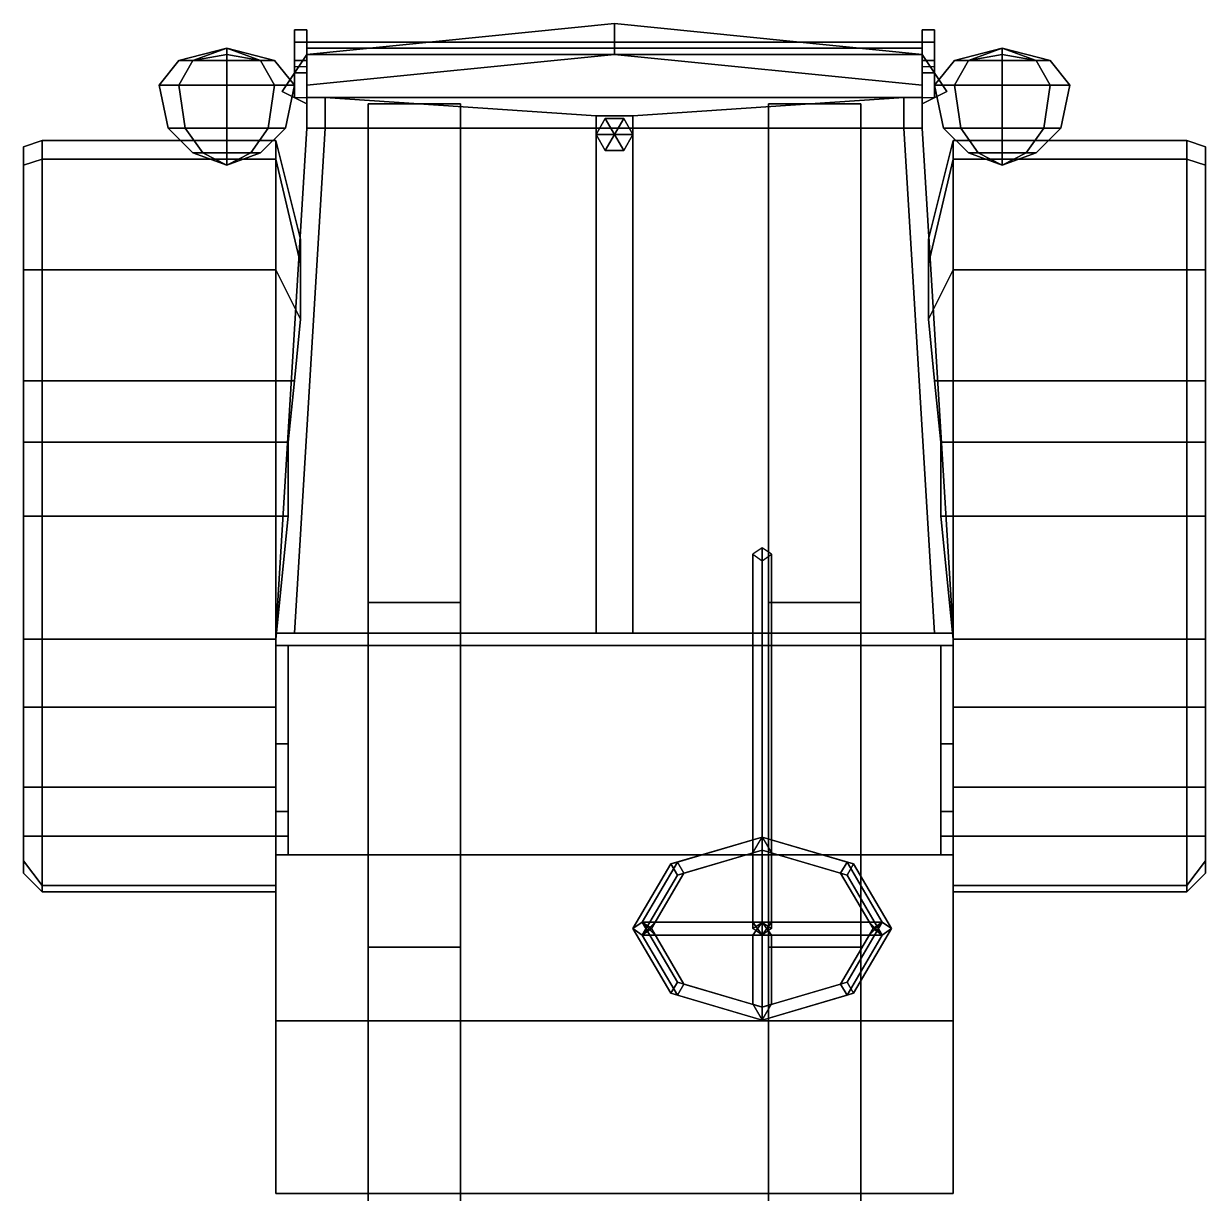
# Model space of a CAD drawing. Extents: x -0.96 to 0.96, y -1.97 to 1.93.
# Drawn here: x -0.96 to 0.96, y 0.03 to 1.93 of the extents above; entities that cross this region are included whole.
import ezdxf

# ---------------------------------------------------------------- set-up
doc = ezdxf.new("R2010")
doc.units = 0
doc.layers.get('0').update_dxf_attribs({"linetype": 'CONTINUOUS'})
doc.layers.add('MUDGUARDS', color=6, linetype='CONTINUOUS')

msp = doc.modelspace()

# ---------------------------------------------------------------- linework, layer by layer
for points in [[(-0.5, 1.88, 0.6), (-0.5, 1.88, 0.7), (0, 1.93, 0.7), (0, 1.93, 0.6)], [(-0.5, 1.88, 0.7), (-0.5, 1.83, 0.7), (0, 1.88, 0.7), (0, 1.93, 0.7)], [(0, 1.93, 0.6), (0, 1.88, 0.6), (-0.5, 1.83, 0.6), (-0.5, 1.88, 0.6)], [(0.5, 1.88, 0.7), (0.5, 1.88, 0.6), (0, 1.93, 0.6), (0, 1.93, 0.7)], [(0.5, 1.88, 0.6), (0.5, 1.83, 0.6), (0, 1.88, 0.6), (0, 1.93, 0.6)], [(0, 1.93, 0.7), (0, 1.88, 0.7), (0.5, 1.83, 0.7), (0.5, 1.88, 0.7)], [(-0.5, 1.92, 1.1), (-0.5, 1.92, 0.84), (-0.52, 1.92, 0.84), (-0.52, 1.92, 1.1)], [(-0.52, 1.92, 0.84), (-0.52, 1.85, 0.87), (-0.52, 1.85, 1.1), (-0.52, 1.92, 1.1)], [(-0.5, 1.92, 0.84), (-0.5, 1.86, 0.7), (-0.52, 1.86, 0.7), (-0.52, 1.92, 0.84)], [(-0.52, 1.86, 0.7), (-0.52, 1.81, 0.7), (-0.52, 1.85, 0.87), (-0.52, 1.92, 0.84)], [(-0.5, 1.9, 1.12), (-0.5, 1.92, 1.1), (-0.52, 1.92, 1.1), (-0.52, 1.9, 1.12)], [(-0.52, 1.92, 1.1), (-0.52, 1.85, 1.1), (-0.52, 1.87, 1.12), (-0.52, 1.9, 1.12)], [(-0.5, 1.85, 1.1), (-0.5, 1.85, 0.87), (-0.5, 1.92, 0.84), (-0.5, 1.92, 1.1)], [(-0.5, 1.85, 0.87), (-0.5, 1.81, 0.7), (-0.5, 1.86, 0.7), (-0.5, 1.92, 0.84)], [(-0.5, 1.87, 1.12), (-0.5, 1.85, 1.1), (-0.5, 1.92, 1.1), (-0.5, 1.9, 1.12)], [(0.5, 1.86, 0.7), (0.5, 1.81, 0.7), (0.5, 1.85, 0.87), (0.5, 1.92, 0.84)], [(0.52, 1.92, 0.84), (0.52, 1.86, 0.7), (0.5, 1.86, 0.7), (0.5, 1.92, 0.84)], [(0.5, 1.92, 0.84), (0.5, 1.85, 0.87), (0.5, 1.85, 1.1), (0.5, 1.92, 1.1)], [(0.52, 1.92, 1.1), (0.52, 1.92, 0.84), (0.5, 1.92, 0.84), (0.5, 1.92, 1.1)], [(0.52, 1.9, 1.12), (0.52, 1.92, 1.1), (0.5, 1.92, 1.1), (0.5, 1.9, 1.12)], [(0.5, 1.92, 1.1), (0.5, 1.85, 1.1), (0.5, 1.87, 1.12), (0.5, 1.9, 1.12)], [(0.52, 1.85, 0.87), (0.52, 1.81, 0.7), (0.52, 1.86, 0.7), (0.52, 1.92, 0.84)], [(0.52, 1.85, 1.1), (0.52, 1.85, 0.87), (0.52, 1.92, 0.84), (0.52, 1.92, 1.1)], [(0.52, 1.87, 1.12), (0.52, 1.85, 1.1), (0.52, 1.92, 1.1), (0.52, 1.9, 1.12)], [(-0.63, 1.89, 0.96), (-0.685, 1.87, 0.905), (-0.7078, 1.87, 0.96), (-0.63, 1.89, 0.96)], [(-0.63, 1.89, 0.96), (-0.7078, 1.87, 0.96), (-0.685, 1.87, 1.015), (-0.63, 1.89, 0.96)], [(-0.63, 1.89, 0.96), (-0.63, 1.88, 0.8822), (-0.685, 1.87, 0.905), (-0.63, 1.89, 0.96)], [(-0.63, 1.89, 0.96), (-0.685, 1.87, 1.015), (-0.63, 1.87, 1.0378), (-0.63, 1.89, 0.96)], [(-0.63, 1.89, 0.96), (-0.575, 1.87, 0.905), (-0.63, 1.88, 0.8822), (-0.63, 1.89, 0.96)], [(-0.63, 1.89, 0.96), (-0.5522, 1.87, 0.96), (-0.575, 1.87, 0.905), (-0.63, 1.89, 0.96)], [(-0.63, 1.89, 0.96), (-0.575, 1.87, 1.015), (-0.5522, 1.87, 0.96), (-0.63, 1.89, 0.96)], [(-0.63, 1.89, 0.96), (-0.63, 1.87, 1.0378), (-0.575, 1.87, 1.015), (-0.63, 1.89, 0.96)], [(-0.52, 1.9, 1.12), (-0.52, 1.87, 1.12), (-0.5, 1.87, 1.12), (-0.5, 1.9, 1.12)], [(0.5, 1.89, 0.9), (0.5, 1.9, 0.89), (-0.5, 1.9, 0.89), (-0.5, 1.89, 0.9)], [(0.5, 1.9, 0.89), (0.5, 1.89, 0.88), (-0.5, 1.89, 0.88), (-0.5, 1.9, 0.89)], [(0.5, 1.89, 1.05), (0.5, 1.9, 1.04), (-0.5, 1.9, 1.04), (-0.5, 1.89, 1.05)], [(0.5, 1.9, 1.04), (0.5, 1.89, 1.03), (-0.5, 1.89, 1.03), (-0.5, 1.9, 1.04)], [(0.5, 1.88, 0.89), (0.5, 1.89, 0.9), (-0.5, 1.89, 0.9), (-0.5, 1.88, 0.89)], [(0.5, 1.89, 0.88), (0.5, 1.88, 0.89), (-0.5, 1.88, 0.89), (-0.5, 1.89, 0.88)], [(0.5, 1.88, 1.04), (0.5, 1.89, 1.05), (-0.5, 1.89, 1.05), (-0.5, 1.88, 1.04)], [(0.5, 1.89, 1.03), (0.5, 1.88, 1.04), (-0.5, 1.88, 1.04), (-0.5, 1.89, 1.03)], [(0.5, 1.9, 1.12), (0.5, 1.87, 1.12), (0.52, 1.87, 1.12), (0.52, 1.9, 1.12)], [(0.63, 1.89, 0.96), (0.5522, 1.87, 0.96), (0.575, 1.87, 1.015), (0.63, 1.89, 0.96)], [(0.63, 1.89, 0.96), (0.575, 1.87, 0.905), (0.5522, 1.87, 0.96), (0.63, 1.89, 0.96)], [(0.63, 1.89, 0.96), (0.575, 1.87, 1.015), (0.63, 1.87, 1.0378), (0.63, 1.89, 0.96)], [(0.63, 1.89, 0.96), (0.63, 1.88, 0.8822), (0.575, 1.87, 0.905), (0.63, 1.89, 0.96)], [(0.63, 1.89, 0.96), (0.63, 1.87, 1.0378), (0.685, 1.87, 1.015), (0.63, 1.89, 0.96)], [(0.63, 1.89, 0.96), (0.685, 1.87, 1.015), (0.7078, 1.87, 0.96), (0.63, 1.89, 0.96)], [(0.63, 1.89, 0.96), (0.7078, 1.87, 0.96), (0.685, 1.87, 0.905), (0.63, 1.89, 0.96)], [(0.63, 1.89, 0.96), (0.685, 1.87, 0.905), (0.63, 1.88, 0.8822), (0.63, 1.89, 0.96)], [(-0.685, 1.87, 0.905), (-0.7078, 1.83, 0.8822), (-0.74, 1.83, 0.96), (-0.7078, 1.87, 0.96)], [(-0.7078, 1.87, 0.96), (-0.74, 1.83, 0.96), (-0.7078, 1.83, 1.0378), (-0.685, 1.87, 1.015)], [(-0.63, 1.88, 0.8822), (-0.63, 1.83, 0.85), (-0.7078, 1.83, 0.8822), (-0.685, 1.87, 0.905)], [(-0.685, 1.87, 1.015), (-0.7078, 1.83, 1.0378), (-0.63, 1.83, 1.07), (-0.63, 1.87, 1.0378)], [(-0.575, 1.87, 0.905), (-0.5522, 1.83, 0.8822), (-0.63, 1.83, 0.85), (-0.63, 1.88, 0.8822)], [(-0.63, 1.87, 1.0378), (-0.63, 1.83, 1.07), (-0.5522, 1.83, 1.0378), (-0.575, 1.87, 1.015)], [(-0.5522, 1.87, 0.96), (-0.52, 1.83, 0.96), (-0.5522, 1.83, 0.8822), (-0.575, 1.87, 0.905)], [(-0.575, 1.87, 1.015), (-0.5522, 1.83, 1.0378), (-0.52, 1.83, 0.96), (-0.5522, 1.87, 0.96)], [(-0.54, 1.82, 0.6), (-0.54, 1.82, 0.7), (-0.5, 1.88, 0.7), (-0.5, 1.88, 0.6)], [(-0.54, 1.82, 0.7), (-0.5, 1.8, 0.7), (-0.5, 1.83, 0.7), (-0.5, 1.88, 0.7)], [(-0.5, 1.88, 0.6), (-0.5, 1.83, 0.6), (-0.5, 1.8, 0.6), (-0.54, 1.82, 0.6)], [(-0.52, 1.87, 1.12), (-0.52, 1.85, 1.1), (-0.5, 1.85, 1.1), (-0.5, 1.87, 1.12)], [(0, 1.88, 0.6), (0, 1.88, 0.7), (-0.5, 1.83, 0.7), (-0.5, 1.83, 0.6)], [(0, 1.88, 0.7), (0, 1.88, 0.6), (0.5, 1.83, 0.6), (0.5, 1.83, 0.7)], [(0.54, 1.82, 0.6), (0.5, 1.8, 0.6), (0.5, 1.83, 0.6), (0.5, 1.88, 0.6)], [(0.5, 1.88, 0.7), (0.5, 1.83, 0.7), (0.5, 1.8, 0.7), (0.54, 1.82, 0.7)], [(0.54, 1.82, 0.7), (0.54, 1.82, 0.6), (0.5, 1.88, 0.6), (0.5, 1.88, 0.7)], [(0.5, 1.87, 1.12), (0.5, 1.85, 1.1), (0.52, 1.85, 1.1), (0.52, 1.87, 1.12)], [(0.5522, 1.87, 0.96), (0.52, 1.83, 0.96), (0.5522, 1.83, 1.0378), (0.575, 1.87, 1.015)], [(0.575, 1.87, 0.905), (0.5522, 1.83, 0.8822), (0.52, 1.83, 0.96), (0.5522, 1.87, 0.96)], [(0.63, 1.88, 0.8822), (0.63, 1.83, 0.85), (0.5522, 1.83, 0.8822), (0.575, 1.87, 0.905)], [(0.575, 1.87, 1.015), (0.5522, 1.83, 1.0378), (0.63, 1.83, 1.07), (0.63, 1.87, 1.0378)], [(0.685, 1.87, 0.905), (0.7078, 1.83, 0.8822), (0.63, 1.83, 0.85), (0.63, 1.88, 0.8822)], [(0.63, 1.87, 1.0378), (0.63, 1.83, 1.07), (0.7078, 1.83, 1.0378), (0.685, 1.87, 1.015)], [(0.685, 1.87, 1.015), (0.7078, 1.83, 1.0378), (0.74, 1.83, 0.96), (0.7078, 1.87, 0.96)], [(0.7078, 1.87, 0.96), (0.74, 1.83, 0.96), (0.7078, 1.83, 0.8822), (0.685, 1.87, 0.905)], [(-0.52, 1.85, 1.1), (-0.52, 1.85, 0.87), (-0.5, 1.85, 0.87), (-0.5, 1.85, 1.1)], [(-0.52, 1.85, 0.87), (-0.52, 1.81, 0.7), (-0.5, 1.81, 0.7), (-0.5, 1.85, 0.87)], [(0.5, 1.85, 0.87), (0.5, 1.81, 0.7), (0.52, 1.81, 0.7), (0.52, 1.85, 0.87)], [(0.5, 1.85, 1.1), (0.5, 1.85, 0.87), (0.52, 1.85, 0.87), (0.52, 1.85, 1.1)], [(-0.7253, 1.76, 0.96), (-0.74, 1.83, 0.96), (-0.7078, 1.83, 0.8822), (-0.6974, 1.76, 0.8926)], [(-0.6974, 1.76, 1.0274), (-0.7078, 1.83, 1.0378), (-0.74, 1.83, 0.96), (-0.7253, 1.76, 0.96)], [(-0.6974, 1.76, 0.8926), (-0.7078, 1.83, 0.8822), (-0.63, 1.83, 0.85), (-0.63, 1.76, 0.8647)], [(-0.63, 1.76, 1.0553), (-0.63, 1.83, 1.07), (-0.7078, 1.83, 1.0378), (-0.6974, 1.76, 1.0274)], [(-0.63, 1.76, 0.8647), (-0.63, 1.83, 0.85), (-0.5522, 1.83, 0.8822), (-0.5626, 1.76, 0.8926)], [(-0.5626, 1.76, 1.0274), (-0.5522, 1.83, 1.0378), (-0.63, 1.83, 1.07), (-0.63, 1.76, 1.0553)], [(-0.5626, 1.76, 0.8926), (-0.5522, 1.83, 0.8822), (-0.52, 1.83, 0.96), (-0.5347, 1.76, 0.96)], [(-0.5347, 1.76, 0.96), (-0.52, 1.83, 0.96), (-0.5522, 1.83, 1.0378), (-0.5626, 1.76, 1.0274)], [(-0.5, 1.83, 0.6), (-0.5, 1.83, 0.7), (-0.5, 1.8, 0.7), (-0.5, 1.8, 0.6)], [(0.5, 1.83, 0.7), (0.5, 1.83, 0.6), (0.5, 1.8, 0.6), (0.5, 1.8, 0.7)], [(0.5347, 1.76, 0.96), (0.52, 1.83, 0.96), (0.5522, 1.83, 0.8822), (0.5626, 1.76, 0.8926)], [(0.5626, 1.76, 1.0274), (0.5522, 1.83, 1.0378), (0.52, 1.83, 0.96), (0.5347, 1.76, 0.96)], [(0.5626, 1.76, 0.8926), (0.5522, 1.83, 0.8822), (0.63, 1.83, 0.85), (0.63, 1.76, 0.8647)], [(0.63, 1.76, 1.0553), (0.63, 1.83, 1.07), (0.5522, 1.83, 1.0378), (0.5626, 1.76, 1.0274)], [(0.63, 1.76, 0.8647), (0.63, 1.83, 0.85), (0.7078, 1.83, 0.8822), (0.6974, 1.76, 0.8926)], [(0.6974, 1.76, 1.0274), (0.7078, 1.83, 1.0378), (0.63, 1.83, 1.07), (0.63, 1.76, 1.0553)], [(0.6974, 1.76, 0.8926), (0.7078, 1.83, 0.8822), (0.74, 1.83, 0.96), (0.7253, 1.76, 0.96)], [(0.7253, 1.76, 0.96), (0.74, 1.83, 0.96), (0.7078, 1.83, 1.0378), (0.6974, 1.76, 1.0274)], [(-0.5, 1.8, 0.6), (-0.5, 1.8, 0.7), (-0.54, 1.82, 0.7), (-0.54, 1.82, 0.6)], [(-0.5, 1.81, 0.61), (-0.5, 1.76, 0.61), (-0.5, 1.76, 1.28), (-0.5, 1.81, 1.28)], [(0.5, 1.81, 1.28), (0.5, 1.81, 0.61), (-0.5, 1.81, 0.61), (-0.5, 1.81, 1.28)], [(0.5, 1.81, 0.61), (0.5, 1.76, 0.61), (-0.5, 1.76, 0.61), (-0.5, 1.81, 0.61)], [(-0.5, 1.81, 1.28), (-0.5, 1.76, 1.28), (-0.47, 1.76, 1.31), (-0.47, 1.81, 1.31)], [(0.47, 1.81, 1.31), (0.5, 1.81, 1.28), (-0.5, 1.81, 1.28), (-0.47, 1.81, 1.31)], [(-0.47, 1.81, 1.31), (-0.03, 1.78, 1.34), (0.03, 1.78, 1.34), (0.47, 1.81, 1.31)], [(-0.47, 1.76, 1.31), (-0.03, 1.76, 1.34), (-0.03, 1.78, 1.34), (-0.47, 1.81, 1.31)], [(0.03, 1.78, 1.34), (0.03, 1.76, 1.34), (0.47, 1.76, 1.31), (0.47, 1.81, 1.31)], [(0.47, 1.76, 1.31), (0.5, 1.76, 1.28), (0.5, 1.81, 1.28), (0.47, 1.81, 1.31)], [(0.5, 1.8, 0.7), (0.5, 1.8, 0.6), (0.54, 1.82, 0.6), (0.54, 1.82, 0.7)], [(0.5, 1.76, 1.28), (0.5, 1.76, 0.61), (0.5, 1.81, 0.61), (0.5, 1.81, 1.28)], [(-0.4, 1.8, 0.54), (-0.4, 0.99, 0.54), (-0.4, 0.94, 0.61), (-0.4, 1.8, 0.61)], [(-0.25, 1.8, 0.61), (-0.25, 1.8, 0.54), (-0.4, 1.8, 0.54), (-0.4, 1.8, 0.61)], [(-0.25, 1.8, 0.54), (-0.25, 0.99, 0.54), (-0.4, 0.99, 0.54), (-0.4, 1.8, 0.54)], [(-0.25, 0.94, 0.61), (-0.25, 0.99, 0.54), (-0.25, 1.8, 0.54), (-0.25, 1.8, 0.61)], [(0.4, 1.8, 0.61), (0.4, 1.8, 0.54), (0.25, 1.8, 0.54), (0.25, 1.8, 0.61)], [(0.25, 1.8, 0.54), (0.25, 0.99, 0.54), (0.25, 0.94, 0.61), (0.25, 1.8, 0.61)], [(0.4, 1.8, 0.54), (0.4, 0.99, 0.54), (0.25, 0.99, 0.54), (0.25, 1.8, 0.54)], [(0.4, 0.94, 0.61), (0.4, 0.99, 0.54), (0.4, 1.8, 0.54), (0.4, 1.8, 0.61)], [(-0.03, 1.78, 1.34), (-0.03, 1.76, 1.34), (0.03, 1.76, 1.34), (0.03, 1.78, 1.34)], [(-0.015, 1.776, 1.34), (-0.03, 1.75, 1.34), (-0.03, 1.75, 1.37), (-0.015, 1.776, 1.37)], [(-0.015, 1.776, 1.37), (-0.03, 1.75, 1.37), (0, 1.75, 1.38)], [(0.015, 1.776, 1.34), (-0.015, 1.776, 1.34), (-0.015, 1.776, 1.37), (0.015, 1.776, 1.37)], [(0.015, 1.776, 1.37), (-0.015, 1.776, 1.37), (0, 1.75, 1.38)], [(0.03, 1.75, 1.37), (0.015, 1.776, 1.37), (0, 1.75, 1.38)], [(0.03, 1.75, 1.34), (0.015, 1.776, 1.34), (0.015, 1.776, 1.37), (0.03, 1.75, 1.37)], [(-0.685, 1.72, 0.96), (-0.7253, 1.76, 0.96), (-0.6974, 1.76, 0.8926), (-0.6689, 1.72, 0.9211)], [(-0.6689, 1.72, 0.9989), (-0.6974, 1.76, 1.0274), (-0.7253, 1.76, 0.96), (-0.685, 1.72, 0.96)], [(-0.6689, 1.72, 0.9211), (-0.6974, 1.76, 0.8926), (-0.63, 1.76, 0.8647), (-0.63, 1.72, 0.905)], [(-0.63, 1.72, 1.015), (-0.63, 1.76, 1.0553), (-0.6974, 1.76, 1.0274), (-0.6689, 1.72, 0.9989)], [(-0.63, 1.72, 0.905), (-0.63, 1.76, 0.8647), (-0.5626, 1.76, 0.8926), (-0.5911, 1.72, 0.9211)], [(-0.5911, 1.72, 0.9989), (-0.5626, 1.76, 1.0274), (-0.63, 1.76, 1.0553), (-0.63, 1.72, 1.015)], [(-0.5911, 1.72, 0.9211), (-0.5626, 1.76, 0.8926), (-0.5347, 1.76, 0.96), (-0.575, 1.72, 0.96)], [(-0.575, 1.72, 0.96), (-0.5347, 1.76, 0.96), (-0.5626, 1.76, 1.0274), (-0.5911, 1.72, 0.9989)], [(-0.5, 1.76, 0.61), (-0.55, 0.94, 0.61), (-0.55, 0.94, 1.29), (-0.5, 1.76, 1.28)], [(0.5, 1.76, 0.61), (0.55, 0.94, 0.61), (-0.55, 0.94, 0.61), (-0.5, 1.76, 0.61)], [(-0.5, 1.76, 1.28), (-0.55, 0.94, 1.29), (-0.52, 0.94, 1.34), (-0.47, 1.76, 1.31)], [(-0.52, 0.94, 1.34), (-0.03, 0.94, 1.36), (-0.03, 1.76, 1.34), (-0.47, 1.76, 1.31)], [(-0.03, 1.76, 1.34), (-0.03, 0.94, 1.36), (0.03, 0.94, 1.36), (0.03, 1.76, 1.34)], [(-0.03, 1.75, 1.34), (-0.015, 1.724, 1.34), (-0.015, 1.724, 1.37), (-0.03, 1.75, 1.37)], [(-0.03, 1.75, 1.37), (-0.015, 1.724, 1.37), (0, 1.75, 1.38)], [(-0.015, 1.724, 1.37), (0.015, 1.724, 1.37), (0, 1.75, 1.38)], [(0.015, 1.724, 1.37), (0.03, 1.75, 1.37), (0, 1.75, 1.38)], [(0.015, 1.724, 1.34), (0.03, 1.75, 1.34), (0.03, 1.75, 1.37), (0.015, 1.724, 1.37)], [(0.03, 1.76, 1.34), (0.03, 0.94, 1.36), (0.52, 0.94, 1.34), (0.47, 1.76, 1.31)], [(0.52, 0.94, 1.34), (0.55, 0.94, 1.29), (0.5, 1.76, 1.28), (0.47, 1.76, 1.31)], [(0.55, 0.94, 1.29), (0.55, 0.94, 0.61), (0.5, 1.76, 0.61), (0.5, 1.76, 1.28)], [(0.575, 1.72, 0.96), (0.5347, 1.76, 0.96), (0.5626, 1.76, 0.8926), (0.5911, 1.72, 0.9211)], [(0.5911, 1.72, 0.9989), (0.5626, 1.76, 1.0274), (0.5347, 1.76, 0.96), (0.575, 1.72, 0.96)], [(0.5911, 1.72, 0.9211), (0.5626, 1.76, 0.8926), (0.63, 1.76, 0.8647), (0.63, 1.72, 0.905)], [(0.63, 1.72, 1.015), (0.63, 1.76, 1.0553), (0.5626, 1.76, 1.0274), (0.5911, 1.72, 0.9989)], [(0.63, 1.72, 0.905), (0.63, 1.76, 0.8647), (0.6974, 1.76, 0.8926), (0.6689, 1.72, 0.9211)], [(0.6689, 1.72, 0.9989), (0.6974, 1.76, 1.0274), (0.63, 1.76, 1.0553), (0.63, 1.72, 1.015)], [(0.6689, 1.72, 0.9211), (0.6974, 1.76, 0.8926), (0.7253, 1.76, 0.96), (0.685, 1.72, 0.96)], [(0.685, 1.72, 0.96), (0.7253, 1.76, 0.96), (0.6974, 1.76, 1.0274), (0.6689, 1.72, 0.9989)], [(-0.63, 1.7, 0.96), (-0.685, 1.72, 0.96), (-0.6689, 1.72, 0.9211), (-0.63, 1.7, 0.96)], [(-0.63, 1.7, 0.96), (-0.6689, 1.72, 0.9989), (-0.685, 1.72, 0.96), (-0.63, 1.7, 0.96)], [(-0.63, 1.7, 0.96), (-0.6689, 1.72, 0.9211), (-0.63, 1.72, 0.905), (-0.63, 1.7, 0.96)], [(-0.63, 1.7, 0.96), (-0.63, 1.72, 1.015), (-0.6689, 1.72, 0.9989), (-0.63, 1.7, 0.96)], [(-0.63, 1.7, 0.96), (-0.5911, 1.72, 0.9211), (-0.575, 1.72, 0.96), (-0.63, 1.7, 0.96)], [(-0.63, 1.7, 0.96), (-0.63, 1.72, 0.905), (-0.5911, 1.72, 0.9211), (-0.63, 1.7, 0.96)], [(-0.63, 1.7, 0.96), (-0.5911, 1.72, 0.9989), (-0.63, 1.72, 1.015), (-0.63, 1.7, 0.96)], [(-0.63, 1.7, 0.96), (-0.575, 1.72, 0.96), (-0.5911, 1.72, 0.9989), (-0.63, 1.7, 0.96)], [(-0.015, 1.724, 1.34), (0.015, 1.724, 1.34), (0.015, 1.724, 1.37), (-0.015, 1.724, 1.37)], [(0.63, 1.7, 0.96), (0.575, 1.72, 0.96), (0.5911, 1.72, 0.9211), (0.63, 1.7, 0.96)], [(0.63, 1.7, 0.96), (0.5911, 1.72, 0.9989), (0.575, 1.72, 0.96), (0.63, 1.7, 0.96)], [(0.63, 1.7, 0.96), (0.5911, 1.72, 0.9211), (0.63, 1.72, 0.905), (0.63, 1.7, 0.96)], [(0.63, 1.7, 0.96), (0.63, 1.72, 1.015), (0.5911, 1.72, 0.9989), (0.63, 1.7, 0.96)], [(0.63, 1.7, 0.96), (0.63, 1.72, 0.905), (0.6689, 1.72, 0.9211), (0.63, 1.7, 0.96)], [(0.63, 1.7, 0.96), (0.6689, 1.72, 0.9211), (0.685, 1.72, 0.96), (0.63, 1.7, 0.96)], [(0.63, 1.7, 0.96), (0.685, 1.72, 0.96), (0.6689, 1.72, 0.9989), (0.63, 1.7, 0.96)], [(0.63, 1.7, 0.96), (0.6689, 1.72, 0.9989), (0.63, 1.72, 1.015), (0.63, 1.7, 0.96)], [(0.225, 0.46, 1.53), (0.24, 0.4706, 1.5406), (0.24, 1.0787, 0.9325), (0.225, 1.0681, 0.9219)], [(0.24, 0.4706, 1.5406), (0.255, 0.46, 1.53), (0.255, 1.0681, 0.9219), (0.24, 1.0787, 0.9325)], [(0.24, 0.4494, 1.5194), (0.225, 0.46, 1.53), (0.225, 1.0681, 0.9219), (0.24, 1.0575, 0.9113)], [(0.255, 0.46, 1.53), (0.24, 0.4494, 1.5194), (0.24, 1.0575, 0.9113), (0.255, 1.0681, 0.9219)], [(-0.25, 0.99, 0.54), (-0.25, 0.43, 0.41), (-0.4, 0.43, 0.41), (-0.4, 0.99, 0.54)], [(-0.4, 0.99, 0.54), (-0.4, 0.43, 0.41), (-0.4, 0.43, 0.57), (-0.4, 0.94, 0.61)], [(-0.25, 0.43, 0.57), (-0.25, 0.43, 0.41), (-0.25, 0.99, 0.54), (-0.25, 0.94, 0.61)], [(0.25, 0.99, 0.54), (0.25, 0.43, 0.41), (0.25, 0.43, 0.57), (0.25, 0.94, 0.61)], [(0.4, 0.99, 0.54), (0.4, 0.43, 0.41), (0.25, 0.43, 0.41), (0.25, 0.99, 0.54)], [(0.4, 0.43, 0.57), (0.4, 0.43, 0.41), (0.4, 0.99, 0.54), (0.4, 0.94, 0.61)], [(0.55, 0.94, 0.87), (0.55, 0.94, 0.78), (-0.55, 0.94, 0.78), (-0.55, 0.94, 0.87)], [(-0.55, 0.94, 0.78), (-0.55, 0.03, 0.78), (-0.55, 0.03, 0.87), (-0.55, 0.94, 0.87)], [(0.55, 0.94, 0.78), (0.55, 0.03, 0.78), (-0.55, 0.03, 0.78), (-0.55, 0.94, 0.78)], [(-0.55, 0.94, 0.87), (-0.55, 0.92, 0.87), (-0.55, 0.92, 1.36), (-0.55, 0.94, 1.36)], [(-0.55, 0.94, 1.36), (-0.55, 0.92, 1.36), (0.55, 0.92, 1.36), (0.55, 0.94, 1.36)], [(-0.52, 0.94, 1.34), (-0.55, 0.94, 1.29), (-0.55, 0.94, 1.36)], [(-0.03, 0.94, 1.36), (-0.52, 0.94, 1.34), (-0.55, 0.94, 1.36)], [(-0.4, 0.94, 0.61), (-0.4, 0.43, 0.57), (-0.25, 0.43, 0.57), (-0.25, 0.94, 0.61)], [(0.55, 0.94, 1.36), (0.52, 0.94, 1.34), (0.03, 0.94, 1.36)], [(0.25, 0.94, 0.61), (0.25, 0.43, 0.57), (0.4, 0.43, 0.57), (0.4, 0.94, 0.61)], [(0.55, 0.94, 1.36), (0.55, 0.94, 1.29), (0.52, 0.94, 1.34)], [(0.55, 0.03, 0.87), (0.55, 0.03, 0.78), (0.55, 0.94, 0.78), (0.55, 0.94, 0.87)], [(0.55, 0.92, 1.36), (0.55, 0.92, 0.87), (0.55, 0.94, 0.87), (0.55, 0.94, 1.36)], [(-0.55, 0.92, 0.87), (-0.55, 0.58, 0.87), (-0.55, 0.61, 1.1), (-0.55, 0.92, 1.36)], [(-0.55, 0.92, 1.36), (-0.55, 0.61, 1.1), (-0.55, 0.65, 1.18), (-0.55, 0.76, 1.29)], [(-0.53, 0.76, 1.29), (-0.53, 0.92, 1.36), (-0.55, 0.92, 1.36), (-0.55, 0.76, 1.29)], [(-0.53, 0.92, 0.87), (-0.53, 0.58, 0.87), (0.53, 0.58, 0.87), (0.53, 0.92, 0.87)], [(-0.53, 0.61, 1.1), (-0.53, 0.58, 0.87), (-0.53, 0.92, 0.87), (-0.53, 0.92, 1.36)], [(-0.53, 0.65, 1.18), (-0.53, 0.61, 1.1), (-0.53, 0.92, 1.36), (-0.53, 0.76, 1.29)], [(-0.53, 0.92, 1.36), (-0.53, 0.92, 0.87), (0.53, 0.92, 0.87), (0.53, 0.92, 1.36)], [(0.53, 0.92, 0.87), (0.53, 0.58, 0.87), (0.53, 0.61, 1.1), (0.53, 0.92, 1.36)], [(0.53, 0.92, 1.36), (0.53, 0.61, 1.1), (0.53, 0.65, 1.18), (0.53, 0.76, 1.29)], [(0.55, 0.76, 1.29), (0.55, 0.92, 1.36), (0.53, 0.92, 1.36), (0.53, 0.76, 1.29)], [(0.55, 0.61, 1.1), (0.55, 0.58, 0.87), (0.55, 0.92, 0.87), (0.55, 0.92, 1.36)], [(0.55, 0.65, 1.18), (0.55, 0.61, 1.1), (0.55, 0.92, 1.36), (0.55, 0.76, 1.29)], [(-0.55, 0.76, 1.29), (-0.55, 0.65, 1.18), (-0.53, 0.65, 1.18), (-0.53, 0.76, 1.29)], [(0.53, 0.76, 1.29), (0.53, 0.65, 1.18), (0.55, 0.65, 1.18), (0.55, 0.76, 1.29)], [(-0.55, 0.65, 1.18), (-0.55, 0.61, 1.1), (-0.53, 0.61, 1.1), (-0.53, 0.65, 1.18)], [(0.53, 0.65, 1.18), (0.53, 0.61, 1.1), (0.55, 0.61, 1.1), (0.55, 0.65, 1.18)], [(-0.55, 0.61, 1.1), (-0.55, 0.58, 0.87), (-0.53, 0.58, 0.87), (-0.53, 0.61, 1.1)], [(0.0915, 0.565, 1.635), (0.1021, 0.5469, 1.6381), (0.24, 0.5873, 1.6785), (0.24, 0.6085, 1.6785)], [(0.1021, 0.5681, 1.6169), (0.0915, 0.565, 1.635), (0.24, 0.6085, 1.6785), (0.24, 0.6085, 1.6573)], [(0.1127, 0.55, 1.62), (0.1021, 0.5681, 1.6169), (0.24, 0.6085, 1.6573), (0.24, 0.5873, 1.6573)], [(0.24, 0.4706, 1.5194), (0.225, 0.4706, 1.5406), (0.225, 0.5829, 1.6529), (0.24, 0.6085, 1.6573)], [(0.24, 0.6085, 1.6785), (0.24, 0.5873, 1.6785), (0.3779, 0.5469, 1.6381), (0.3885, 0.565, 1.635)], [(0.24, 0.5873, 1.6573), (0.24, 0.6085, 1.6573), (0.3779, 0.5681, 1.6169), (0.3673, 0.55, 1.62)], [(0.24, 0.6085, 1.6573), (0.24, 0.6085, 1.6785), (0.3885, 0.565, 1.635), (0.3779, 0.5681, 1.6169)], [(0.255, 0.4706, 1.5406), (0.24, 0.4706, 1.5194), (0.24, 0.6085, 1.6573), (0.255, 0.5829, 1.6529)], [(0.53, 0.61, 1.1), (0.53, 0.58, 0.87), (0.55, 0.58, 0.87), (0.55, 0.61, 1.1)], [(-0.55, 0.58, 0.87), (-0.55, 0.03, 0.87), (0.55, 0.03, 0.87), (0.55, 0.58, 0.87)], [(0.1021, 0.5469, 1.6381), (0.1127, 0.55, 1.62), (0.24, 0.5873, 1.6573), (0.24, 0.5873, 1.6785)], [(0.225, 0.4706, 1.5406), (0.24, 0.4494, 1.5406), (0.24, 0.5873, 1.6785), (0.225, 0.5829, 1.6529)], [(0.24, 0.5873, 1.6785), (0.24, 0.5873, 1.6573), (0.3673, 0.55, 1.62), (0.3779, 0.5469, 1.6381)], [(0.24, 0.4494, 1.5406), (0.255, 0.4706, 1.5406), (0.255, 0.5829, 1.6529), (0.24, 0.5873, 1.6785)], [(0.045, 0.4706, 1.5194), (0.03, 0.46, 1.53), (0.0915, 0.565, 1.635), (0.1021, 0.5681, 1.6169)], [(0.03, 0.46, 1.53), (0.045, 0.4494, 1.5406), (0.1021, 0.5469, 1.6381), (0.0915, 0.565, 1.635)], [(0.06, 0.46, 1.53), (0.045, 0.4706, 1.5194), (0.1021, 0.5681, 1.6169), (0.1127, 0.55, 1.62)], [(0.3673, 0.55, 1.62), (0.3779, 0.5681, 1.6169), (0.435, 0.4706, 1.5194), (0.42, 0.46, 1.53)], [(0.3779, 0.5681, 1.6169), (0.3885, 0.565, 1.635), (0.45, 0.46, 1.53), (0.435, 0.4706, 1.5194)], [(0.3885, 0.565, 1.635), (0.3779, 0.5469, 1.6381), (0.435, 0.4494, 1.5406), (0.45, 0.46, 1.53)], [(0.045, 0.4494, 1.5406), (0.06, 0.46, 1.53), (0.1127, 0.55, 1.62), (0.1021, 0.5469, 1.6381)], [(0.3779, 0.5469, 1.6381), (0.3673, 0.55, 1.62), (0.42, 0.46, 1.53), (0.435, 0.4494, 1.5406)], [(0.1021, 0.3731, 1.4219), (0.0915, 0.355, 1.425), (0.03, 0.46, 1.53), (0.045, 0.4706, 1.5194)], [(0.225, 0.4706, 1.5406), (0.24, 0.4706, 1.5194), (0.045, 0.4706, 1.5194), (0.0662, 0.4706, 1.5406)], [(0.24, 0.4706, 1.5194), (0.225, 0.4494, 1.5194), (0.0662, 0.4494, 1.5194), (0.045, 0.4706, 1.5194)], [(0.24, 0.4494, 1.5406), (0.225, 0.4706, 1.5406), (0.0662, 0.4706, 1.5406), (0.045, 0.4494, 1.5406)], [(0.1127, 0.37, 1.44), (0.1021, 0.3731, 1.4219), (0.045, 0.4706, 1.5194), (0.06, 0.46, 1.53)], [(0.225, 0.4494, 1.5194), (0.24, 0.4706, 1.5194), (0.24, 0.3327, 1.3815), (0.225, 0.3371, 1.4071)], [(0.24, 0.4706, 1.5194), (0.255, 0.4494, 1.5194), (0.255, 0.3371, 1.4071), (0.24, 0.3327, 1.3815)], [(0.255, 0.4494, 1.5194), (0.24, 0.4706, 1.5194), (0.435, 0.4706, 1.5194), (0.4138, 0.4494, 1.5194)], [(0.24, 0.4706, 1.5194), (0.255, 0.4706, 1.5406), (0.4138, 0.4706, 1.5406), (0.435, 0.4706, 1.5194)], [(0.255, 0.4706, 1.5406), (0.24, 0.4494, 1.5406), (0.435, 0.4494, 1.5406), (0.4138, 0.4706, 1.5406)], [(0.42, 0.46, 1.53), (0.435, 0.4706, 1.5194), (0.3779, 0.3731, 1.4219), (0.3673, 0.37, 1.44)], [(0.435, 0.4706, 1.5194), (0.45, 0.46, 1.53), (0.3885, 0.355, 1.425), (0.3779, 0.3731, 1.4219)], [(0.0915, 0.355, 1.425), (0.1021, 0.3519, 1.4431), (0.045, 0.4494, 1.5406), (0.03, 0.46, 1.53)], [(0.1021, 0.3519, 1.4431), (0.1127, 0.37, 1.44), (0.06, 0.46, 1.53), (0.045, 0.4494, 1.5406)], [(0.225, 0.4494, 1.5194), (0.24, 0.4494, 1.5406), (0.045, 0.4494, 1.5406), (0.0662, 0.4494, 1.5194)], [(0.24, 0.4494, 1.5406), (0.225, 0.4494, 1.5194), (0.225, 0.3371, 1.4071), (0.24, 0.3115, 1.4027)], [(0.255, 0.4494, 1.5194), (0.24, 0.4494, 1.5406), (0.24, 0.3115, 1.4027), (0.255, 0.3371, 1.4071)], [(0.24, 0.4494, 1.5406), (0.255, 0.4494, 1.5194), (0.4138, 0.4494, 1.5194), (0.435, 0.4494, 1.5406)], [(0.435, 0.4494, 1.5406), (0.42, 0.46, 1.53), (0.3673, 0.37, 1.44), (0.3779, 0.3519, 1.4431)], [(0.45, 0.46, 1.53), (0.435, 0.4494, 1.5406), (0.3779, 0.3519, 1.4431), (0.3885, 0.355, 1.425)], [(-0.4, 0.43, 0.41), (-0.4, -1.3, 0.41), (-0.4, -1.3, 0.61), (-0.4, 0.43, 0.61)], [(-0.25, 0.43, 0.41), (-0.25, -1.3, 0.41), (-0.4, -1.3, 0.41), (-0.4, 0.43, 0.41)], [(-0.25, 0.43, 0.61), (-0.25, 0.43, 0.57), (-0.4, 0.43, 0.57), (-0.4, 0.43, 0.61)], [(-0.4, 0.43, 0.61), (-0.4, -1.3, 0.61), (-0.25, -1.3, 0.61), (-0.25, 0.43, 0.61)], [(-0.25, -1.3, 0.61), (-0.25, -1.3, 0.41), (-0.25, 0.43, 0.41), (-0.25, 0.43, 0.61)], [(0.25, 0.43, 0.61), (0.25, -1.3, 0.61), (0.4, -1.3, 0.61), (0.4, 0.43, 0.61)], [(0.25, 0.43, 0.41), (0.25, -1.3, 0.41), (0.25, -1.3, 0.61), (0.25, 0.43, 0.61)], [(0.4, 0.43, 0.61), (0.4, 0.43, 0.57), (0.25, 0.43, 0.57), (0.25, 0.43, 0.61)], [(0.4, 0.43, 0.41), (0.4, -1.3, 0.41), (0.25, -1.3, 0.41), (0.25, 0.43, 0.41)], [(0.4, -1.3, 0.61), (0.4, -1.3, 0.41), (0.4, 0.43, 0.41), (0.4, 0.43, 0.61)], [(0.24, 0.3327, 1.3815), (0.24, 0.3115, 1.3815), (0.0915, 0.355, 1.425), (0.1021, 0.3731, 1.4219)], [(0.24, 0.3327, 1.4027), (0.24, 0.3327, 1.3815), (0.1021, 0.3731, 1.4219), (0.1127, 0.37, 1.44)], [(0.24, 0.3115, 1.4027), (0.24, 0.3327, 1.4027), (0.1127, 0.37, 1.44), (0.1021, 0.3519, 1.4431)], [(0.3673, 0.37, 1.44), (0.3779, 0.3731, 1.4219), (0.24, 0.3327, 1.3815), (0.24, 0.3327, 1.4027)], [(0.3779, 0.3731, 1.4219), (0.3885, 0.355, 1.425), (0.24, 0.3115, 1.3815), (0.24, 0.3327, 1.3815)], [(0.3779, 0.3519, 1.4431), (0.3673, 0.37, 1.44), (0.24, 0.3327, 1.4027), (0.24, 0.3115, 1.4027)], [(0.24, 0.3115, 1.3815), (0.24, 0.3115, 1.4027), (0.1021, 0.3519, 1.4431), (0.0915, 0.355, 1.425)], [(0.3885, 0.355, 1.425), (0.3779, 0.3519, 1.4431), (0.24, 0.3115, 1.4027), (0.24, 0.3115, 1.3815)], [(-0.55, 0.31, 1), (-0.55, 0.03, 1), (-0.55, 0.03, 1.03), (-0.55, 0.31, 1.03)], [(-0.55, 0.31, 1.03), (-0.55, 0.03, 1.03), (0.55, 0.03, 1.03), (0.55, 0.31, 1.03)], [(0.55, 0.31, 1.03), (0.55, 0.31, 1), (-0.55, 0.31, 1), (-0.55, 0.31, 1.03)], [(0.55, 0.31, 1), (0.55, 0.03, 1), (-0.55, 0.03, 1), (-0.55, 0.31, 1)], [(0.55, 0.03, 1.03), (0.55, 0.03, 1), (0.55, 0.31, 1), (0.55, 0.31, 1.03)], [(-0.55, 0.03, 0.87), (-0.55, 0.03, 1.29), (0.55, 0.03, 1.29), (0.55, 0.03, 0.87)]]:
    msp.add_3dface(points)
at = {"layer": 'MUDGUARDS'}
for points in [[(-0.96, 1.73, 0.86), (-0.96, 1.7, 0.89), (-0.93, 1.71, 0.93), (-0.93, 1.74, 0.88)], [(-0.93, 1.74, 0.88), (-0.93, 1.71, 0.93), (-0.96, 1.7, 0.89), (-0.96, 1.73, 0.86)], [(-0.55, 1.74, 0.88), (-0.55, 1.71, 0.93), (-0.93, 1.71, 0.93), (-0.93, 1.74, 0.88)], [(-0.93, 1.74, 0.88), (-0.93, 1.71, 0.93), (-0.55, 1.71, 0.93), (-0.55, 1.74, 0.88)], [(-0.51, 1.54, 0.83), (-0.51, 1.58, 0.77), (-0.55, 1.74, 0.88), (-0.55, 1.71, 0.93)], [(-0.55, 1.71, 0.93), (-0.55, 1.74, 0.88), (-0.51, 1.58, 0.77), (-0.51, 1.54, 0.83)], [(0.55, 1.71, 0.93), (0.55, 1.74, 0.88), (0.51, 1.58, 0.77), (0.51, 1.54, 0.83)], [(0.51, 1.54, 0.83), (0.51, 1.58, 0.77), (0.55, 1.74, 0.88), (0.55, 1.71, 0.93)], [(0.55, 1.74, 0.88), (0.55, 1.71, 0.93), (0.93, 1.71, 0.93), (0.93, 1.74, 0.88)], [(0.93, 1.74, 0.88), (0.93, 1.71, 0.93), (0.55, 1.71, 0.93), (0.55, 1.74, 0.88)], [(0.93, 1.74, 0.88), (0.93, 1.71, 0.93), (0.96, 1.7, 0.89), (0.96, 1.73, 0.86)], [(0.96, 1.73, 0.86), (0.96, 1.7, 0.89), (0.93, 1.71, 0.93), (0.93, 1.74, 0.88)], [(-0.93, 1.71, 0.93), (-0.93, 1.53, 1.11), (-0.96, 1.53, 1.06), (-0.96, 1.7, 0.89)], [(-0.96, 1.7, 0.89), (-0.96, 1.53, 1.06), (-0.93, 1.53, 1.11), (-0.93, 1.71, 0.93)], [(-0.93, 1.71, 0.93), (-0.93, 1.53, 1.11), (-0.55, 1.53, 1.11), (-0.55, 1.71, 0.93)], [(-0.55, 1.71, 0.93), (-0.55, 1.53, 1.11), (-0.93, 1.53, 1.11), (-0.93, 1.71, 0.93)], [(-0.55, 1.53, 1.11), (-0.55, 1.71, 0.93), (-0.51, 1.54, 0.83), (-0.51, 1.45, 0.91)], [(-0.51, 1.45, 0.91), (-0.51, 1.54, 0.83), (-0.55, 1.71, 0.93), (-0.55, 1.53, 1.11)], [(0.55, 1.53, 1.11), (0.55, 1.71, 0.93), (0.51, 1.54, 0.83), (0.51, 1.45, 0.91)], [(0.51, 1.45, 0.91), (0.51, 1.54, 0.83), (0.55, 1.71, 0.93), (0.55, 1.53, 1.11)], [(0.93, 1.71, 0.93), (0.93, 1.53, 1.11), (0.55, 1.53, 1.11), (0.55, 1.71, 0.93)], [(0.55, 1.71, 0.93), (0.55, 1.53, 1.11), (0.93, 1.53, 1.11), (0.93, 1.71, 0.93)], [(0.93, 1.71, 0.93), (0.93, 1.53, 1.11), (0.96, 1.53, 1.06), (0.96, 1.7, 0.89)], [(0.96, 1.7, 0.89), (0.96, 1.53, 1.06), (0.93, 1.53, 1.11), (0.93, 1.71, 0.93)], [(-0.93, 1.53, 1.11), (-0.93, 1.35, 1.2), (-0.96, 1.35, 1.15), (-0.96, 1.53, 1.06)], [(-0.96, 1.53, 1.06), (-0.96, 1.35, 1.15), (-0.93, 1.35, 1.2), (-0.93, 1.53, 1.11)], [(-0.55, 1.53, 1.11), (-0.55, 1.35, 1.2), (-0.93, 1.35, 1.2), (-0.93, 1.53, 1.11)], [(-0.93, 1.53, 1.11), (-0.93, 1.35, 1.2), (-0.55, 1.35, 1.2), (-0.55, 1.53, 1.11)], [(-0.52, 1.35, 0.97), (-0.51, 1.45, 0.91), (-0.55, 1.53, 1.11), (-0.55, 1.35, 1.2)], [(-0.55, 1.35, 1.2), (-0.55, 1.53, 1.11), (-0.51, 1.45, 0.91), (-0.52, 1.35, 0.97)], [(0.55, 1.35, 1.2), (0.55, 1.53, 1.11), (0.51, 1.45, 0.91), (0.52, 1.35, 0.97)], [(0.52, 1.35, 0.97), (0.51, 1.45, 0.91), (0.55, 1.53, 1.11), (0.55, 1.35, 1.2)], [(0.55, 1.53, 1.11), (0.55, 1.35, 1.2), (0.93, 1.35, 1.2), (0.93, 1.53, 1.11)], [(0.93, 1.53, 1.11), (0.93, 1.35, 1.2), (0.55, 1.35, 1.2), (0.55, 1.53, 1.11)], [(0.96, 1.53, 1.06), (0.96, 1.35, 1.15), (0.93, 1.35, 1.2), (0.93, 1.53, 1.11)], [(0.93, 1.53, 1.11), (0.93, 1.35, 1.2), (0.96, 1.35, 1.15), (0.96, 1.53, 1.06)], [(-0.96, 1.35, 1.15), (-0.96, 1.25, 1.17), (-0.93, 1.25, 1.22), (-0.93, 1.35, 1.2)], [(-0.93, 1.35, 1.2), (-0.93, 1.25, 1.22), (-0.96, 1.25, 1.17), (-0.96, 1.35, 1.15)], [(-0.55, 1.35, 1.2), (-0.55, 1.25, 1.22), (-0.93, 1.25, 1.22), (-0.93, 1.35, 1.2)], [(-0.93, 1.35, 1.2), (-0.93, 1.25, 1.22), (-0.55, 1.25, 1.22), (-0.55, 1.35, 1.2)], [(-0.55, 1.25, 1.22), (-0.55, 1.35, 1.2), (-0.52, 1.35, 0.97), (-0.53, 1.25, 1)], [(-0.53, 1.25, 1), (-0.52, 1.35, 0.97), (-0.55, 1.35, 1.2), (-0.55, 1.25, 1.22)], [(0.55, 1.25, 1.22), (0.55, 1.35, 1.2), (0.52, 1.35, 0.97), (0.53, 1.25, 1)], [(0.53, 1.25, 1), (0.52, 1.35, 0.97), (0.55, 1.35, 1.2), (0.55, 1.25, 1.22)], [(0.93, 1.35, 1.2), (0.93, 1.25, 1.22), (0.55, 1.25, 1.22), (0.55, 1.35, 1.2)], [(0.55, 1.35, 1.2), (0.55, 1.25, 1.22), (0.93, 1.25, 1.22), (0.93, 1.35, 1.2)], [(0.96, 1.35, 1.15), (0.96, 1.25, 1.17), (0.93, 1.25, 1.22), (0.93, 1.35, 1.2)], [(0.93, 1.35, 1.2), (0.93, 1.25, 1.22), (0.96, 1.25, 1.17), (0.96, 1.35, 1.15)], [(-0.93, 1.25, 1.22), (-0.93, 1.13, 1.22), (-0.96, 1.13, 1.17), (-0.96, 1.25, 1.17)], [(-0.96, 1.25, 1.17), (-0.96, 1.13, 1.17), (-0.93, 1.13, 1.22), (-0.93, 1.25, 1.22)], [(-0.55, 1.25, 1.22), (-0.55, 1.13, 1.22), (-0.93, 1.13, 1.22), (-0.93, 1.25, 1.22)], [(-0.93, 1.25, 1.22), (-0.93, 1.13, 1.22), (-0.55, 1.13, 1.22), (-0.55, 1.25, 1.22)], [(-0.53, 1.13, 1), (-0.53, 1.25, 1), (-0.55, 1.25, 1.22), (-0.55, 1.13, 1.22)], [(-0.55, 1.13, 1.22), (-0.55, 1.25, 1.22), (-0.53, 1.25, 1), (-0.53, 1.13, 1)], [(0.53, 1.13, 1), (0.53, 1.25, 1), (0.55, 1.25, 1.22), (0.55, 1.13, 1.22)], [(0.55, 1.13, 1.22), (0.55, 1.25, 1.22), (0.53, 1.25, 1), (0.53, 1.13, 1)], [(0.55, 1.25, 1.22), (0.55, 1.13, 1.22), (0.93, 1.13, 1.22), (0.93, 1.25, 1.22)], [(0.93, 1.25, 1.22), (0.93, 1.13, 1.22), (0.55, 1.13, 1.22), (0.55, 1.25, 1.22)], [(0.96, 1.25, 1.17), (0.96, 1.13, 1.17), (0.93, 1.13, 1.22), (0.93, 1.25, 1.22)], [(0.93, 1.25, 1.22), (0.93, 1.13, 1.22), (0.96, 1.13, 1.17), (0.96, 1.25, 1.17)], [(-0.96, 1.13, 1.17), (-0.96, 0.93, 1.12), (-0.93, 0.93, 1.17), (-0.93, 1.13, 1.22)], [(-0.93, 1.13, 1.22), (-0.93, 0.93, 1.17), (-0.96, 0.93, 1.12), (-0.96, 1.13, 1.17)], [(-0.55, 1.13, 1.22), (-0.55, 0.93, 1.17), (-0.93, 0.93, 1.17), (-0.93, 1.13, 1.22)], [(-0.93, 1.13, 1.22), (-0.93, 0.93, 1.17), (-0.55, 0.93, 1.17), (-0.55, 1.13, 1.22)], [(-0.55, 0.93, 1.17), (-0.55, 1.13, 1.22), (-0.53, 1.13, 1), (-0.55, 0.93, 0.94)], [(-0.55, 0.93, 0.94), (-0.53, 1.13, 1), (-0.55, 1.13, 1.22), (-0.55, 0.93, 1.17)], [(0.55, 0.93, 0.94), (0.53, 1.13, 1), (0.55, 1.13, 1.22), (0.55, 0.93, 1.17)], [(0.55, 0.93, 1.17), (0.55, 1.13, 1.22), (0.53, 1.13, 1), (0.55, 0.93, 0.94)], [(0.93, 1.13, 1.22), (0.93, 0.93, 1.17), (0.55, 0.93, 1.17), (0.55, 1.13, 1.22)], [(0.55, 1.13, 1.22), (0.55, 0.93, 1.17), (0.93, 0.93, 1.17), (0.93, 1.13, 1.22)], [(0.96, 1.13, 1.17), (0.96, 0.93, 1.12), (0.93, 0.93, 1.17), (0.93, 1.13, 1.22)], [(0.93, 1.13, 1.22), (0.93, 0.93, 1.17), (0.96, 0.93, 1.12), (0.96, 1.13, 1.17)], [(-0.96, 0.93, 1.12), (-0.96, 0.82, 1.07), (-0.93, 0.82, 1.12), (-0.93, 0.93, 1.17)], [(-0.93, 0.93, 1.17), (-0.93, 0.82, 1.12), (-0.96, 0.82, 1.07), (-0.96, 0.93, 1.12)], [(-0.55, 0.93, 1.17), (-0.55, 0.82, 1.12), (-0.93, 0.82, 1.12), (-0.93, 0.93, 1.17)], [(-0.93, 0.93, 1.17), (-0.93, 0.82, 1.12), (-0.55, 0.82, 1.12), (-0.55, 0.93, 1.17)], [(0.55, 0.93, 1.17), (0.55, 0.82, 1.12), (0.93, 0.82, 1.12), (0.93, 0.93, 1.17)], [(0.93, 0.93, 1.17), (0.93, 0.82, 1.12), (0.55, 0.82, 1.12), (0.55, 0.93, 1.17)], [(0.96, 0.93, 1.12), (0.96, 0.82, 1.07), (0.93, 0.82, 1.12), (0.93, 0.93, 1.17)], [(0.93, 0.93, 1.17), (0.93, 0.82, 1.12), (0.96, 0.82, 1.07), (0.96, 0.93, 1.12)], [(-0.93, 0.82, 1.12), (-0.93, 0.69, 1.02), (-0.96, 0.69, 0.95), (-0.96, 0.82, 1.07)], [(-0.96, 0.82, 1.07), (-0.96, 0.69, 0.95), (-0.93, 0.69, 1.02), (-0.93, 0.82, 1.12)], [(-0.55, 0.82, 1.12), (-0.55, 0.69, 1.02), (-0.93, 0.69, 1.02), (-0.93, 0.82, 1.12)], [(-0.93, 0.82, 1.12), (-0.93, 0.69, 1.02), (-0.55, 0.69, 1.02), (-0.55, 0.82, 1.12)], [(0.55, 0.82, 1.12), (0.55, 0.69, 1.02), (0.93, 0.69, 1.02), (0.93, 0.82, 1.12)], [(0.93, 0.82, 1.12), (0.93, 0.69, 1.02), (0.55, 0.69, 1.02), (0.55, 0.82, 1.12)], [(0.96, 0.82, 1.07), (0.96, 0.69, 0.95), (0.93, 0.69, 1.02), (0.93, 0.82, 1.12)], [(0.93, 0.82, 1.12), (0.93, 0.69, 1.02), (0.96, 0.69, 0.95), (0.96, 0.82, 1.07)], [(-0.96, 0.69, 0.95), (-0.96, 0.61, 0.79), (-0.93, 0.61, 0.91), (-0.93, 0.69, 1.02)], [(-0.93, 0.69, 1.02), (-0.93, 0.61, 0.91), (-0.96, 0.61, 0.79), (-0.96, 0.69, 0.95)], [(-0.93, 0.69, 1.02), (-0.93, 0.61, 0.91), (-0.55, 0.61, 0.91), (-0.55, 0.69, 1.02)], [(-0.55, 0.69, 1.02), (-0.55, 0.61, 0.91), (-0.93, 0.61, 0.91), (-0.93, 0.69, 1.02)], [(0.93, 0.69, 1.02), (0.93, 0.61, 0.91), (0.55, 0.61, 0.91), (0.55, 0.69, 1.02)], [(0.55, 0.69, 1.02), (0.55, 0.61, 0.91), (0.93, 0.61, 0.91), (0.93, 0.69, 1.02)], [(0.96, 0.69, 0.95), (0.96, 0.61, 0.79), (0.93, 0.61, 0.91), (0.93, 0.69, 1.02)], [(0.93, 0.69, 1.02), (0.93, 0.61, 0.91), (0.96, 0.61, 0.79), (0.96, 0.69, 0.95)], [(-0.93, 0.61, 0.91), (-0.93, 0.53, 0.73), (-0.96, 0.57, 0.69), (-0.96, 0.61, 0.79)], [(-0.96, 0.61, 0.79), (-0.96, 0.57, 0.69), (-0.93, 0.53, 0.73), (-0.93, 0.61, 0.91)], [(-0.55, 0.61, 0.91), (-0.55, 0.53, 0.73), (-0.93, 0.53, 0.73), (-0.93, 0.61, 0.91)], [(-0.93, 0.61, 0.91), (-0.93, 0.53, 0.73), (-0.55, 0.53, 0.73), (-0.55, 0.61, 0.91)], [(0.55, 0.61, 0.91), (0.55, 0.53, 0.73), (0.93, 0.53, 0.73), (0.93, 0.61, 0.91)], [(0.93, 0.61, 0.91), (0.93, 0.53, 0.73), (0.55, 0.53, 0.73), (0.55, 0.61, 0.91)], [(0.93, 0.61, 0.91), (0.93, 0.53, 0.73), (0.96, 0.57, 0.69), (0.96, 0.61, 0.79)], [(0.96, 0.61, 0.79), (0.96, 0.57, 0.69), (0.93, 0.53, 0.73), (0.93, 0.61, 0.91)], [(-0.96, 0.57, 0.69), (-0.96, 0.55, 0.47), (-0.93, 0.52, 0.46), (-0.93, 0.53, 0.73)], [(-0.93, 0.53, 0.73), (-0.93, 0.52, 0.46), (-0.96, 0.55, 0.47), (-0.96, 0.57, 0.69)], [(0.96, 0.57, 0.69), (0.96, 0.55, 0.47), (0.93, 0.52, 0.46), (0.93, 0.53, 0.73)], [(0.93, 0.53, 0.73), (0.93, 0.52, 0.46), (0.96, 0.55, 0.47), (0.96, 0.57, 0.69)], [(-0.55, 0.53, 0.73), (-0.55, 0.52, 0.46), (-0.93, 0.52, 0.46), (-0.93, 0.53, 0.73)], [(-0.93, 0.53, 0.73), (-0.93, 0.52, 0.46), (-0.55, 0.52, 0.46), (-0.55, 0.53, 0.73)], [(0.93, 0.53, 0.73), (0.93, 0.52, 0.46), (0.55, 0.52, 0.46), (0.55, 0.53, 0.73)], [(0.55, 0.53, 0.73), (0.55, 0.52, 0.46), (0.93, 0.52, 0.46), (0.93, 0.53, 0.73)]]:
    msp.add_3dface(points, dxfattribs=at)

doc.saveas('drawing.dxf')
